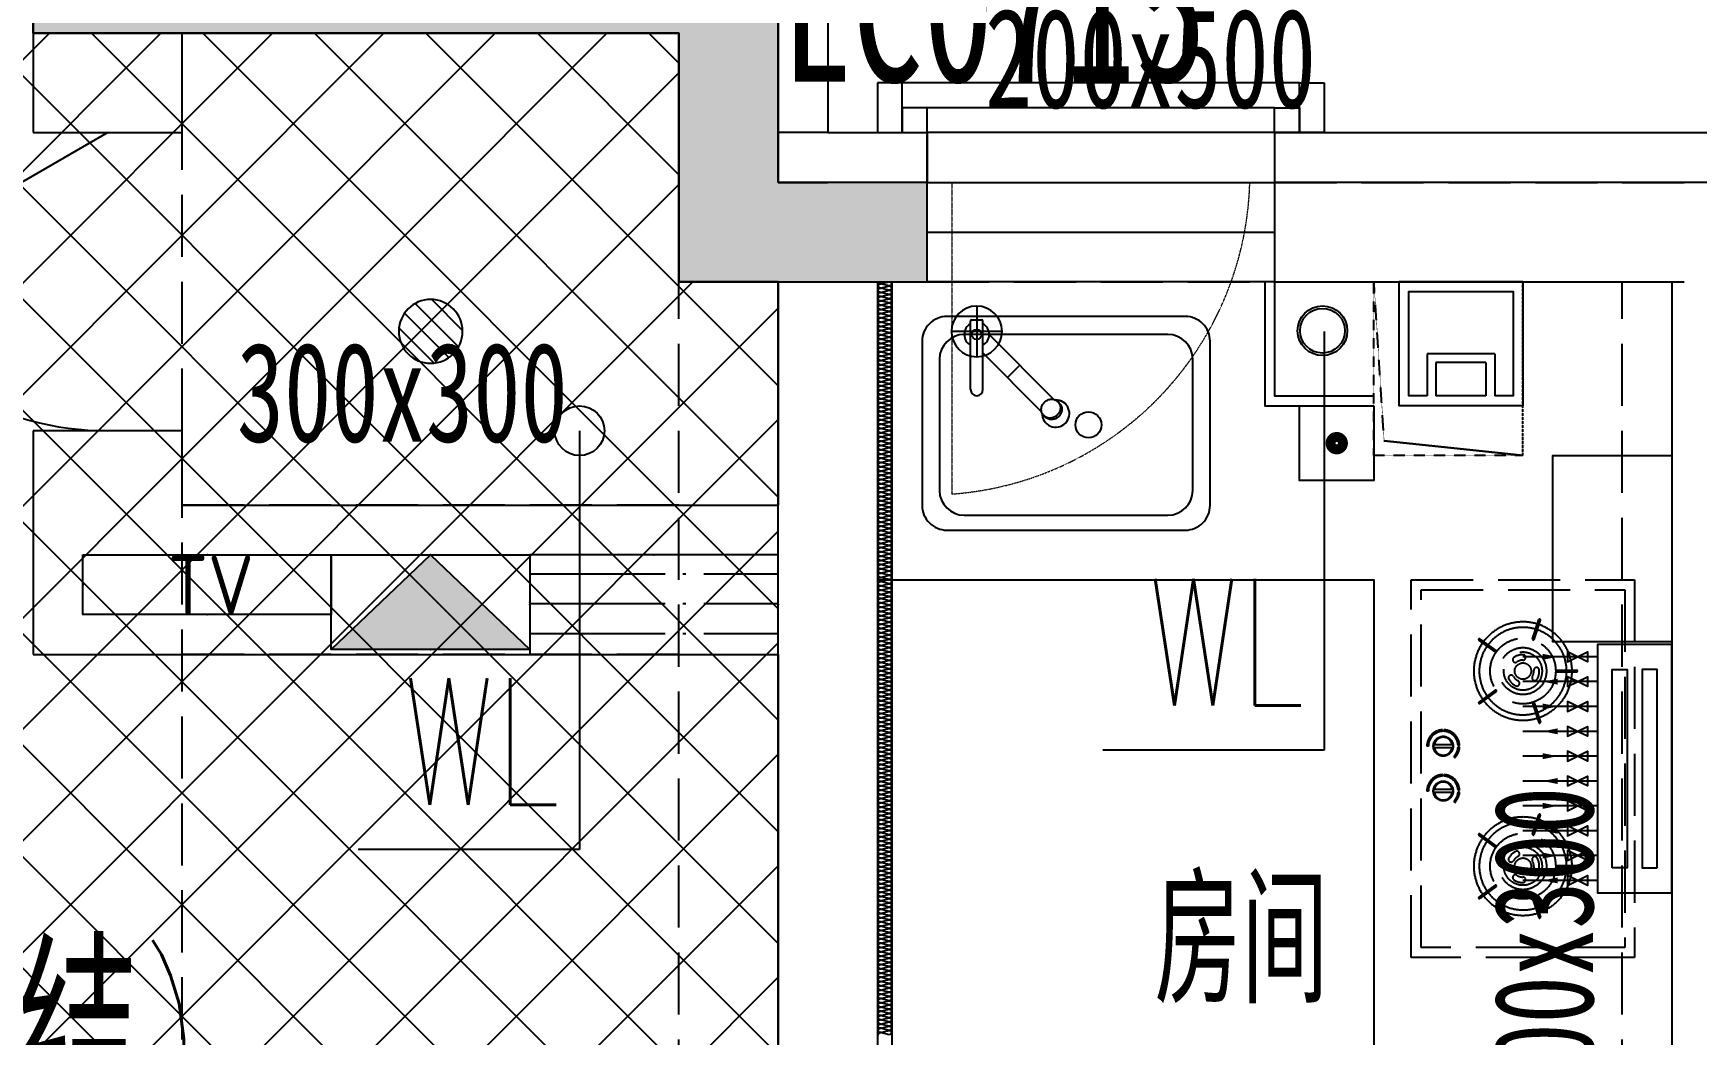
# Model space of a CAD drawing. Header units: millimetres. Extents: x -28014 to 297841, y -81741 to 47579.
# Drawn here: x 284769 to 288119, y -27193 to -25177 of the extents above; entities that cross this region are included whole.
import ezdxf
from ezdxf.enums import TextEntityAlignment as Align

# ---------------------------------------------------------------- set-up
doc = ezdxf.new("R2010")
doc.units = ezdxf.units.MM
doc.header["$MEASUREMENT"] = 0
doc.linetypes.add('__DASH', pattern=[0.35, 0.25, -0.1])
doc.linetypes.add('DASH', pattern=[0.35, 0.25, -0.1])
for name, color, linetype in [('A-墙体-填充墙', 4, 'Continuous'), ('A-墙体-面层', 6, 'Continuous'), ('A-暖通-设备', 20, 'Continuous'), ('A-楼面-下部', 23, 'Continuous'), ('A-楼面-厨卫', 6, 'Continuous'), ('A-楼面-装饰', 41, 'Continuous'), ('A-注释-填充', 8, 'Continuous'), ('A-注释-引出', 3, 'Continuous'), ('A-注释-标高', 3, 'Continuous'), ('A-电气-洞口', 171, 'Continuous'), ('A-立面-填充1', 8, 'Continuous'), ('A-结构-梁体', 5, 'DASH'), ('A-设备', 30, 'Continuous'), ('A-门窗', 2, 'Continuous'), ('AR9-剪力墙（柱）填充', 250, 'Continuous'), ('AR9-剪力墙（柱）线', 6, 'Continuous'), ('AR9-墙线', 160, 'Continuous'), ('AR9-建筑给排水（立管）', 4, 'Continuous'), ('AR9-梁', 1, 'DASH'), ('C-sheet(通用-图框)', 7, 'Continuous'), ('FF-厨卫（地坪隐）', 31, 'Continuous'), ('FF-平面文字', 50, 'Continuous'), ('P-排水-设备-地漏', 50, 'Continuous'), ('P-污水-立管', 50, 'Continuous'), ('SURFACE', 6, 'Continuous'), ('装饰', 152, 'Continuous')]:
    doc.layers.add(name, color=color, linetype=linetype)
doc.layers.add('A-注释-参考', color=242, linetype='Continuous', plot=False)
doc.layers.add('A_开启方向', color=15, linetype='Continuous', lineweight=18)
doc.styles.add('_TCH_DIM', font='SIMPLEX', dxfattribs={"bigfont": 'GBCBIG'})
doc.styles.add('_TCH_SPACE', font='HZS', dxfattribs={"width": 0.7, "bigfont": 'HZTXT'})
doc.styles.add('_TEL_ATTDEF', font='GBENOR', dxfattribs={"width": 0.8, "height": 3, "bigfont": 'GBCBIG'})
doc.styles.add('_TEL_DIM', font='', dxfattribs={"width": 0.8, "height": 3.5})
doc.styles.add('宋体', font='', dxfattribs={"width": 0.8})
doc.styles.get('_TEL_DIM').set_extended_font_data('SimSun')
doc.styles.get('宋体').set_extended_font_data('SimSun')

# ---------------------------------------------------------------- blocks, each defined once
blk = doc.blocks.new('frgdhgth')
at = {"layer": 'A_开启方向', "linetype": 'DASH', "ltscale": 0.6}
blk.add_lwpolyline([(9750, 9250), (9750, 8622.7, 0.385583), (10350, 9251.3, 0.385583)], format="xyb", dxfattribs=at)
blk = doc.blocks.new('sdczs')
at = {"layer": 'A-楼面-下部', "ltscale": 0.01}
blk.add_lwpolyline([(12300, 9450), (11450, 9450)], dxfattribs=at)
at = {"layer": 'A-楼面-装饰', "ltscale": 0.01}
blk.add_lwpolyline([(12250, 9400), (11500, 9400)], dxfattribs=at)
at = {"layer": '装饰'}
for points in [[(11450, 9450), (11450, 9350), (11500, 9350), (11500, 9450)], [(12350, 9450), (12350, 9350), (12300, 9350), (12300, 9450)], [(11500, 9350), (11550, 9350), (11550, 9400), (11500, 9400)], [(12300, 9350), (12250, 9350), (12250, 9400), (12300, 9400)]]:
    blk.add_lwpolyline(points, close=True, dxfattribs=at)
blk = doc.blocks.new('排水栓')
at = {"layer": 'P-污水-立管'}
for p, q in [((0, 51), (0, -51)), ((-51, 0), (51, 0))]:
    blk.add_line(p, q, dxfattribs=at)
blk.add_circle((0, 0), 51, dxfattribs=at)
blk = doc.blocks.new('jfsq5')
at = {"layer": 'A-暖通-设备'}
for p, q in [((-225, 150), (-225, 300)), ((-175, 150), (-175, 300)), ((-125, 150), (-125, 300)), ((-75, 150), (-75, 300)), ((-25, 150), (-25, 300)), ((25, 150), (25, 300)), ((75, 150), (75, 300)), ((125, 150), (125, 300)), ((175, 150), (175, 300)), ((225, 150), (225, 300))]:
    blk.add_line(p, q, dxfattribs=at)
for points in [[(-225, 230, 12, 0, 0), (-225, 260, 12, 0, 0)], [(-175, 230, 0, 12, 0), (-175, 260, 0, 12, 0)], [(-125, 230, 12, 0, 0), (-125, 260, 12, 0, 0)], [(-75, 230, 0, 12, 0), (-75, 260, 0, 12, 0)], [(-25, 230, 12, 0, 0), (-25, 260, 12, 0, 0)], [(25, 230, 0, 12, 0), (25, 260, 0, 12, 0)], [(75, 230, 12, 0, 0), (75, 260, 12, 0, 0)], [(125, 230, 0, 12, 0), (125, 260, 0, 12, 0)], [(175, 230, 12, 0, 0), (175, 260, 12, 0, 0)], [(225, 230, 0, 12, 0), (225, 260, 0, 12, 0)]]:
    blk.add_lwpolyline(points, format="xyseb", dxfattribs=at)
for points in [[(-225, 190), (-215, 210), (-235, 210), (-215, 170), (-235, 170), (-225, 190)], [(-175, 190), (-165, 210), (-185, 210), (-165, 170), (-185, 170), (-175, 190)], [(-125, 190), (-115, 210), (-135, 210), (-115, 170), (-135, 170), (-125, 190)], [(-75, 190), (-65, 210), (-85, 210), (-65, 170), (-85, 170), (-75, 190)], [(-25, 190), (-15, 210), (-35, 210), (-15, 170), (-35, 170), (-25, 190)], [(25, 190), (35, 210), (15, 210), (35, 170), (15, 170), (25, 190)], [(75, 190), (85, 210), (65, 210), (85, 170), (65, 170), (75, 190)], [(125, 190), (135, 210), (115, 210), (135, 170), (115, 170), (125, 190)], [(175, 190), (185, 210), (165, 210), (185, 170), (165, 170), (175, 190)], [(225, 190), (235, 210), (215, 210), (235, 170), (215, 170), (225, 190)]]:
    blk.add_lwpolyline(points, dxfattribs=at)
blk.add_lwpolyline([(250, 0), (250, 150), (-250, 150), (-250, 0)], close=True, dxfattribs=at)
at = {"layer": 'A-暖通-设备', "lineweight": -3}
for points in [[(-200, 120.1), (199.7, 120.1), (199.7, 90.3), (-200, 90.3)], [(-200, 29.9), (199.7, 29.9), (199.7, 59.7), (-200, 59.7)]]:
    blk.add_lwpolyline(points, close=True, dxfattribs=at)
blk = doc.blocks.new('d')
at = {"layer": 'FF-厨卫（地坪隐）', "color": 8, "linetype": '__DASH', "ltscale": 500}
for p, q in [((79843.4, -64923.5), (79843.4, -64882.9)), ((79846.7, -64923.5), (79846.7, -64882.9)), ((80236.1, -64923.5), (80236.1, -64882.9)), ((80239.4, -64923.5), (80239.4, -64882.9)), ((79781.3, -64968.7), (79742.6, -64956.1)), ((79908.9, -64968.7), (79947.6, -64956.1)), ((80173.9, -64968.7), (80135.3, -64956.1)), ((80301.6, -64968.7), (80340.2, -64956.1)), ((79780.2, -64971.8), (79741.6, -64959.3)), ((79909.9, -64971.8), (79948.6, -64959.3)), ((80172.9, -64971.8), (80134.3, -64959.3)), ((80302.6, -64971.8), (80341.3, -64959.3)), ((79804, -65044.9), (79780.1, -65077.8)), ((79806.7, -65046.9), (79782.8, -65079.7)), ((79883.5, -65046.9), (79907.4, -65079.7)), ((79886.2, -65044.9), (79910.1, -65077.8)), ((80196.7, -65044.9), (80172.8, -65077.8)), ((80199.3, -65046.9), (80175.5, -65079.7)), ((80276.2, -65046.9), (80300.1, -65079.7)), ((80278.9, -65044.9), (80302.7, -65077.8)), ((79994.8, -65121.7), (79994.8, -65118.7)), ((79997.8, -65121.7), (79997.8, -65118.7)), ((80085, -65121.7), (80085, -65118.7)), ((80088, -65121.7), (80088, -65118.7)), ((79966.4, -65150.2), (79963.3, -65150.2)), ((79966.4, -65153.2), (79963.3, -65153.2)), ((79993.3, -65134.4), (79993.3, -65168.9)), ((79999.3, -65134.4), (79999.3, -65168.9)), ((80017.6, -65130.5), (80019.7, -65128.3)), ((80056.6, -65150.2), (80053.5, -65150.2)), ((80056.6, -65153.2), (80053.5, -65153.2)), ((80083.5, -65134.4), (80083.5, -65168.9)), ((80089.5, -65134.4), (80089.5, -65168.9)), ((80107.7, -65130.5), (80109.9, -65128.3)), ((79996.3, -65181.7), (79996.3, -65184.7)), ((80086.5, -65181.7), (80086.5, -65184.7))]:
    blk.add_line(p, q, dxfattribs=at)
at = {"layer": 'FF-厨卫（地坪隐）', "linetype": '__DASH', "ltscale": 500}
blk.add_lwpolyline([(79661.4, -64766.2), (80421.4, -64766.2), (80421.4, -65216.2), (79661.4, -65216.2)], close=True, dxfattribs=at)
at = {"layer": 'FF-厨卫（地坪隐）', "color": 8, "linetype": '__DASH', "ltscale": 500}
blk.add_lwpolyline([(79681.4, -64786.2), (80401.4, -64786.2), (80401.4, -65196.2), (79681.4, -65196.2)], close=True, dxfattribs=at)
for centre, radius in [((79845.1, -64991.2), 66), ((79845.1, -64991.2), 47.3), ((79845.1, -64991.2), 38.5), ((80237.8, -64991.2), 66), ((80237.8, -64991.2), 47.3), ((80237.8, -64991.2), 38.5), ((79845.1, -64991.2), 16.5), ((80237.8, -64991.2), 16.5), ((79996.3, -65151.7), 20), ((80086.5, -65151.7), 20)]:
    blk.add_circle(centre, radius, dxfattribs=at)
for centre, radius, start, end in [((79845.1, -64882.9), 1.65, 0.0007, 180.0007), ((80237.8, -64882.9), 1.65, 359.9993, 179.9993), ((79845.1, -64991.2), 99, 90.9556, 161.0457), ((79845.1, -64991.2), 88, 91.075, 160.9263), ((79845.1, -64991.2), 99, 18.9556, 89.0457), ((79845.1, -64991.2), 88, 19.075, 88.9263), ((80237.8, -64991.2), 99, 90.9543, 161.0444), ((80237.8, -64991.2), 88, 91.0737, 160.925), ((80237.8, -64991.2), 99, 18.9543, 89.0444), ((80237.8, -64991.2), 88, 19.0737, 88.925), ((79742.1, -64957.7), 1.65, 72.0007, 252.0007), ((79845.1, -64923.5), 1.65, 180.0007, 0.0007), ((79948.1, -64957.7), 1.65, 288.0007, 108.0007), ((80134.8, -64957.7), 1.65, 71.9993, 251.9993), ((80237.8, -64923.5), 1.65, 179.9993, 359.9993), ((80340.7, -64957.7), 1.65, 287.9993, 107.9993), ((79845.1, -64991.2), 99, 162.9556, 233.0457), ((79845.1, -64991.2), 88, 163.075, 232.9263), ((79780.8, -64970.3), 1.65, 252.0007, 72.0007), ((79817.6, -64991.2), 5.5, 0.0007, 180.0007), ((79843.4, -64963.7), 5.5, 93.5265, 273.5265), ((79845.1, -64991.2), 33, 60.0007, 93.5265), ((79845.1, -64991.2), 22, 60.0007, 93.5265), ((79858.8, -64967.4), 5.5, 240.0007, 60.0007), ((79845.1, -64991.2), 88, 307.075, 16.9263), ((79845.1, -64991.2), 99, 306.9556, 17.0457), ((79909.4, -64970.3), 1.65, 108.0007, 288.0007), ((80237.8, -64991.2), 99, 162.9543, 233.0444), ((80237.8, -64991.2), 88, 163.0737, 232.925), ((80173.4, -64970.3), 1.65, 251.9993, 71.9993), ((80224, -64967.4), 5.5, 119.9993, 299.9993), ((80237.8, -64991.2), 33, 86.4735, 119.9993), ((80237.8, -64991.2), 22, 86.4735, 119.9993), ((80239.5, -64963.7), 5.5, 266.4735, 86.4735), ((80265.3, -64991.2), 5.5, 359.9993, 179.9993), ((80237.8, -64991.2), 88, 307.0737, 16.925), ((80237.8, -64991.2), 99, 306.9543, 17.0444), ((80302.1, -64970.3), 1.65, 107.9993, 287.9993), ((79845.1, -64991.2), 33, 180.0007, 213.5265), ((79822.2, -65006.4), 5.5, 213.5265, 33.5265), ((79845.1, -64991.2), 22, 180.0007, 213.5265), ((79858.8, -65015), 5.5, 120.0007, 300.0007), ((79845.1, -64991.2), 22, 300.0007, 333.5265), ((79845.1, -64991.2), 33, 300.0007, 333.5265), ((79869.7, -65003.4), 5.5, 333.5265, 153.5265), ((80213.2, -65003.4), 5.5, 26.4735, 206.4735), ((80237.8, -64991.2), 33, 206.4735, 239.9993), ((80237.8, -64991.2), 22, 206.4735, 239.9993), ((80224, -65015), 5.5, 239.9993, 59.9993), ((80260.7, -65006.4), 5.5, 146.4735, 326.4735), ((80237.8, -64991.2), 22, 326.4735, 359.9993), ((80237.8, -64991.2), 33, 326.4735, 359.9993), ((79805.3, -65045.9), 1.65, 324.0007, 144.0007), ((79884.9, -65045.9), 1.65, 36.0007, 216.0007), ((80198, -65045.9), 1.65, 323.9993, 143.9993), ((80277.5, -65045.9), 1.65, 35.9993, 215.9993), ((79781.5, -65078.8), 1.65, 144.0007, 324.0007), ((79845.1, -64991.2), 99, 234.9556, 305.0457), ((79845.1, -64991.2), 88, 235.075, 304.9263), ((79908.7, -65078.8), 1.65, 216.0007, 36.0007), ((80174.1, -65078.8), 1.65, 143.9993, 323.9993), ((80237.8, -64991.2), 99, 234.9543, 305.0444), ((80237.8, -64991.2), 88, 235.0737, 304.925), ((80301.4, -65078.8), 1.65, 215.9993, 35.9993), ((79996.3, -65151.7), 33, 92.6046, 177.3941), ((79996.3, -65151.7), 30, 92.8653, 177.1333), ((79996.3, -65151.7), 33, 44.9993, 87.3941), ((79996.3, -65151.7), 30, 44.9993, 87.1333), ((80086.5, -65151.7), 33, 92.6046, 177.3941), ((80086.5, -65151.7), 30, 92.8653, 177.1333), ((80086.5, -65151.7), 33, 44.9993, 87.3941), ((80086.5, -65151.7), 30, 44.9993, 87.1333), ((79996.3, -65151.7), 33, 182.6046, 269.9993), ((79996.3, -65151.7), 30, 182.8653, 269.9993), ((79996.3, -65151.7), 18, 99.5934, 260.4053), ((79996.3, -65134.7), 3.01, 355.1237, 184.8749), ((79996.3, -65151.7), 18, 279.5934, 80.4053), ((80086.5, -65151.7), 33, 182.6046, 269.9993), ((80086.5, -65151.7), 30, 182.8653, 269.9993), ((80086.5, -65151.7), 18, 99.5934, 260.4053), ((80086.5, -65134.7), 3.01, 355.1237, 184.8749), ((80086.5, -65151.7), 18, 279.5934, 80.4053), ((79996.3, -65168.7), 3.01, 175.1237, 4.8749), ((80086.5, -65168.7), 3.01, 175.1237, 4.8749)]:
    blk.add_arc(centre, radius, start, end, dxfattribs=at)
blk = doc.blocks.new('rw332')
at = {"layer": 'AR9-墙线', "ltscale": 10, "extrusion": (0, 0, -1)}
for p, q in [((-250, 0), (-250, -250)), ((0, 0), (-250, 0)), ((0, 0), (0, -250)), ((-193.1, -145), (-193.1, -230)), ((-56.9, -145), (-193.1, -145)), ((-175.6, -162.5), (-175.6, -230)), ((-74.4, -162.5), (-175.6, -162.5)), ((-74.4, -162.5), (-74.4, -230)), ((-56.9, -145), (-56.9, -230)), ((0, -250), (-250, -250))]:
    blk.add_line(p, q, dxfattribs=at)
at = {"layer": 'AR9-墙线', "ltscale": 10}
blk.add_line((-74.4, -230), (-175.6, -230), dxfattribs=at)
at = {"layer": 'AR9-墙线'}
for points in [[(-520, 0), (-520, -250), (-300, -250)], [(-500, 0), (-500, -230), (-300, -230)]]:
    blk.add_lwpolyline(points, dxfattribs=at)
at = {"layer": 'AR9-墙线', "linetype": 'DASH', "ltscale": 0.5}
for points in [[(0, -350), (-300, -350), (-300, 0)], [(0, -350), (-279.5, -320.6), (-300, 0)]]:
    blk.add_lwpolyline(points, dxfattribs=at)
at = {"layer": 'AR9-墙线', "ltscale": 10}
blk.add_lwpolyline([(-193.1, -230), (-230, -230), (-230, -20), (-20, -20), (-20, -230), (-56.9, -230)], dxfattribs=at)
at = {"layer": 'AR9-建筑给排水（立管）'}
for radius in [50, 45]:
    blk.add_circle((-403.7, -98.7), radius, dxfattribs=at)
blk = doc.blocks.new('$WINLIB2D$00000001')
at = {"color": 0}
for points in [[(-0.5, 0.5), (-0.5, -0.5)], [(-0.5, 0.5), (0.5, 0.5)], [(0.5, -0.5), (0.5, 0.5)], [(0.5, 0.1667), (-0.5, 0.1667)], [(0.5, -0.1667), (-0.5, -0.1667)], [(-0.5, -0.5), (0.5, -0.5)]]:
    blk.add_lwpolyline(points, dxfattribs=at)
blk = doc.blocks.new('$DorLib2D$00000228')
at = {"color": 0}
blk.add_line((0.5, 0), (0, 0.866), dxfattribs=at)
blk.add_arc((0.5, 0), 1, 120, 180, dxfattribs=at)
blk = doc.blocks.new('fchgbfhy')
at = {"layer": 'A-墙体-填充墙'}
for p, q in [((-7850, 3400), (-7850, 3000)), ((-6350, 3400), (-6350, 2900)), ((-7550, 3200), (-6550, 3200)), ((-7550, 3000), (-7550, 3200)), ((-6550, 3200), (-6550, 2700)), ((-7850, 3000), (-7550, 3000)), ((-6350, 2900), (-6250, 2900)), ((-6050, 2900), (-6250, 2900)), ((-6050, 2700), (-6050, 2900)), ((-4450, 2900), (-5350, 2900)), ((-5350, 2900), (-5350, 2700)), ((-6550, 2700), (-6350, 2700)), ((-6350, 2700), (-6350, 2250)), ((-6150, 2700), (-6150, 2150)), ((-6150, 2700), (-6050, 2700)), ((-5350, 2700), (-4550, 2700)), ((-4550, 2700), (-4550, -100)), ((-7550, 2400), (-7850, 2400)), ((-7850, 2400), (-7850, 1950)), ((-7550, 2250), (-7550, 2400)), ((-7550, 2250), (-6350, 2250)), ((-6150, 2150), (-6150, -100)), ((-7850, 1950), (-6350, 1950)), ((-6350, 1950), (-6350, -100))]:
    blk.add_line(p, q, dxfattribs=at)
at = {"layer": 'A-墙体-面层'}
blk.add_line((-6250, 3500), (-6250, 3000), dxfattribs=at)
at = {"layer": 'A-暖通-设备', "const_width": 25}
blk.add_lwpolyline([(-5215, 2375, -1), (-5235, 2375, -1), (-5215, 2375, -1)], format="xyb", dxfattribs=at)
at = {"layer": 'A-楼面-厨卫', "color": 8, "linetype": 'Continuous'}
for p, q in [((-5962.5, 2483), (-5962.5, 2621.2)), ((-5960.5, 2623.2), (-5939.5, 2623.2)), ((-5937.5, 2483), (-5937.5, 2621.2)), ((-5565, 2593.8), (-5978.2, 2593.7)), ((-5794.6, 2463.1), (-5925, 2593.6)), ((-5819.3, 2438.4), (-5937.5, 2556.6)), ((-6025, 2543.8), (-6025, 2280)), ((-5863.4, 2531.9), (-5888.1, 2507.2)), ((-5515, 2280), (-5515, 2543.8)), ((-5783.7, 2455.8), (-5786.6, 2458.7)), ((-5812, 2427.5), (-5814.9, 2430.4)), ((-5975, 2230), (-5565, 2230))]:
    blk.add_line(p, q, dxfattribs=at)
at = {"layer": 'A-楼面-厨卫'}
blk.add_lwpolyline([(-5480, 2250), (-5480, 2580, 0.414214), (-5530, 2630), (-6010, 2630, 0.414214), (-6060, 2580), (-6060, 2250, 0.414214), (-6010, 2200), (-5530, 2200, 0.414214)], format="xyb", close=True, dxfattribs=at)
at = {"layer": 'A-楼面-厨卫', "color": 8, "linetype": 'Continuous'}
blk.add_lwpolyline([(-5786.6, 2458.7, -0.106772), (-5782.7, 2452.7, -0.101544), (-5781.6, 2445.4, -0.094932), (-5783.3, 2438.1, -0.090733), (-5787.8, 2431.6, -0.090733), (-5794.3, 2427.1, -0.094932), (-5801.6, 2425.4, -0.101544), (-5808.9, 2426.6, -0.106772), (-5814.9, 2430.4, -0.106772), (-5818.7, 2436.3, -0.101544), (-5819.9, 2443.7, -0.094932), (-5818.1, 2451, -0.090733), (-5813.6, 2457.5, -0.090733), (-5807.2, 2461.9, -0.094932), (-5799.9, 2463.7, -0.101544), (-5792.5, 2462.5, -0.106772)], format="xyb", close=True, dxfattribs=at)
blk.add_lwpolyline([(-5783.7, 2455.8, -0.106772), (-5779.9, 2449.9, -0.101544), (-5778.7, 2442.5, -0.094932), (-5780.5, 2435.2, -0.090733), (-5784.9, 2428.7, -0.090733), (-5791.4, 2424.3, -0.094932), (-5798.7, 2422.5, -0.101544), (-5806.1, 2423.7, -0.106772), (-5812, 2427.5, -0.106772)], format="xyb", dxfattribs=at)
at = {"layer": 'A-楼面-厨卫'}
blk.add_lwpolyline([(-6150, 2100), (-5150, 2100), (-5150, -100)], dxfattribs=at)
at = {"layer": 'A-楼面-厨卫', "color": 8, "linetype": 'Continuous'}
blk.add_circle((-5950, 2593.8), 10, dxfattribs=at)
at = {"layer": 'A-楼面-厨卫', "color": 8, "ltscale": 200}
blk.add_circle((-5725, 2411.9), 26.2, dxfattribs=at)
at = {"layer": 'A-楼面-厨卫', "color": 8, "linetype": 'Continuous'}
for centre, radius, start, end in [((-5950, 2593.8), 25, 120, 240), ((-5960.5, 2621.2), 2, 90, 180), ((-5939.5, 2621.2), 2, 0, 90), ((-5950, 2593.8), 25, 300, 60), ((-5975, 2543.8), 50, 90, 180), ((-5565, 2543.8), 50, 0, 90), ((-5950, 2483), 12.5, 180, 0), ((-5790.8, 2434.6), 27.5, 178.3907, 91.6093), ((-5975, 2280), 50, 180, 270), ((-5565, 2280), 50, 270, 0)]:
    blk.add_arc(centre, radius, start, end, dxfattribs=at)
at = {"layer": 'A-结构-梁体'}
blk.add_lwpolyline([(-4850, 2350), (-4850, 2700)], dxfattribs=at)
at = {"layer": 'A-设备'}
for points in [[(-5150, 2450), (-5150, 2300), (-5300, 2300), (-5300, 2450)], [(-4550, 1975), (-4790, 1975), (-4790, 2350), (-4550, 2350)]]:
    blk.add_lwpolyline(points, close=True, dxfattribs=at)
at = {"layer": 'SURFACE'}
for p, q in [((-6250, 3000), (-6350, 3000)), ((-6350, 3000), (-6350, 3000)), ((-6250, 3000), (-6050, 3000)), ((-6050, 3000), (-6050, 2900)), ((-5350, 3000), (-5350, 2900)), ((-5350, 3000), (-4450, 3000))]:
    blk.add_line(p, q, dxfattribs=at)
at = {"layer": 'A-墙体-面层'}
blk.add_blockref('rw332', (-4850, 2700), dxfattribs=at)
at = {"layer": 'A-暖通-设备', "rotation": 90}
blk.add_blockref('jfsq5', (-4550, 1720), dxfattribs=at)
at = {"layer": 'A-楼面-厨卫', "extrusion": (0, 0, -1), "xscale": -1, "zscale": -1, "rotation": 90}
blk.add_blockref('d', (-60141.2, 81761.4), dxfattribs=at)
at = {"layer": 'A-门窗', "xscale": -600, "yscale": -600, "zscale": -600, "rotation": 270.0000000001508}
blk.add_blockref('$DorLib2D$00000228', (-7700, 2700), dxfattribs=at)
at = {"layer": 'A-门窗', "xscale": -700, "yscale": 300, "zscale": -700}
blk.add_blockref('$WINLIB2D$00000001', (-5700, 2850), dxfattribs=at)
at = {"layer": 'P-污水-立管', "xscale": -1}
blk.add_blockref('排水栓', (-5950, 2600), dxfattribs=at)
at = {"layer": 'A-注释-参考', "style": '_TCH_SPACE', "width": 0.7}
blk.add_text('房间', height=250, dxfattribs=at).set_placement((-5591.9, 1247.5))
blk = doc.blocks.new('$LinePat$岩棉板')
at = {"color": 0}
for p, q in [((0, -17), (12, -67)), ((12, -67), (24, -17))]:
    blk.add_line(p, q, dxfattribs=at)
for centre, start, end in [((12, -17), 0, 180), ((0, -67), 270, 0), ((24, -67), 180, 270)]:
    blk.add_arc(centre, 12, start, end, dxfattribs=at)
at = {"layer": 'Defpoints'}
blk.add_point((0, 0.1), dxfattribs=at)
at = {"layer": 'Defpoints', "color": 0}
blk.add_point((24, -84), dxfattribs=at)
blk = doc.blocks.new('fdgfdth')
at = {"layer": 'A-墙体-面层', "ltscale": 0.01}
blk.add_lwpolyline([(1430, -5550), (1430, -2750), (1430, -2750), (1430, -2750), (1430, -2750)], dxfattribs=at)
at = {"layer": 'A-注释-填充', "xscale": -0.3567787968466444, "yscale": 0.3565137037395431, "zscale": 0.3565137037395431, "rotation": 269.9999999999119}
for p in [(1430, -2758.6), (1430, -2767.1), (1430, -2775.7), (1430, -2784.3), (1430, -2792.8), (1430, -2801.4), (1430, -2809.9), (1430, -2818.5), (1430, -2827.1), (1430, -2835.6), (1430, -2844.2), (1430, -2852.8), (1430, -2861.3), (1430, -2869.9), (1430, -2878.4), (1430, -2887), (1430, -2895.6), (1430, -2904.1), (1430, -2912.7), (1430, -2921.3), (1430, -2929.8), (1430, -2938.4), (1430, -2946.9), (1430, -2955.5), (1430, -2964.1), (1430, -2972.6), (1430, -2981.2), (1430, -2989.8), (1430, -2998.3), (1430, -3006.9), (1430, -3015.4), (1430, -3024), (1430, -3032.6), (1430, -3041.1), (1430, -3049.7), (1430, -3058.3), (1430, -3066.8), (1430, -3075.4), (1430, -3083.9), (1430, -3092.5), (1430, -3101.1), (1430, -3109.6), (1430, -3118.2), (1430, -3126.8), (1430, -3135.3), (1430, -3143.9), (1430, -3152.4), (1430, -3161), (1430, -3169.6), (1430, -3178.1), (1430, -3186.7), (1430, -3195.3), (1430, -3203.8), (1430, -3212.4), (1430, -3220.9), (1430, -3229.5), (1430, -3238.1), (1430, -3246.6), (1430, -3255.2), (1430, -3263.8), (1430, -3272.3), (1430, -3280.9), (1430, -3289.4), (1430, -3298), (1430, -3306.6), (1430, -3315.1), (1430, -3323.7), (1430, -3332.3), (1430, -3340.8), (1430, -3349.4), (1430, -3358), (1430, -3366.5), (1430, -3375.1), (1430, -3383.6), (1430, -3392.2), (1430, -3400.8), (1430, -3409.3), (1430, -3417.9), (1430, -3426.5), (1430, -3435), (1430, -3443.6), (1430, -3452.1), (1430, -3460.7), (1430, -3469.3), (1430, -3477.8), (1430, -3486.4), (1430, -3495), (1430, -3503.5), (1430, -3512.1), (1430, -3520.6), (1430, -3529.2), (1430, -3537.8), (1430, -3546.3), (1430, -3554.9), (1430, -3563.5), (1430, -3572), (1430, -3580.6), (1430, -3589.1), (1430, -3597.7), (1430, -3606.3), (1430, -3614.8), (1430, -3623.4), (1430, -3632), (1430, -3640.5), (1430, -3649.1), (1430, -3657.6), (1430, -3666.2), (1430, -3674.8), (1430, -3683.3), (1430, -3691.9), (1430, -3700.5), (1430, -3709), (1430, -3717.6), (1430, -3726.1), (1430, -3734.7), (1430, -3743.3), (1430, -3751.8), (1430, -3760.4), (1430, -3769), (1430, -3777.5), (1430, -3786.1), (1430, -3794.6), (1430, -3803.2), (1430, -3811.8), (1430, -3820.3), (1430, -3828.9), (1430, -3837.5), (1430, -3846), (1430, -3854.6), (1430, -3863.1), (1430, -3871.7), (1430, -3880.3), (1430, -3888.8), (1430, -3897.4), (1430, -3906), (1430, -3914.5), (1430, -3923.1), (1430, -3931.7), (1430, -3940.2), (1430, -3948.8), (1430, -3957.3), (1430, -3965.9), (1430, -3974.5), (1430, -3983), (1430, -3991.6), (1430, -4000.2), (1430, -4008.7), (1430, -4017.3), (1430, -4025.8), (1430, -4034.4), (1430, -4043), (1430, -4051.5), (1430, -4060.1), (1430, -4068.7), (1430, -4077.2), (1430, -4085.8), (1430, -4094.3), (1430, -4102.9), (1430, -4111.5), (1430, -4120), (1430, -4128.6), (1430, -4137.2), (1430, -4145.7), (1430, -4154.3), (1430, -4162.8), (1430, -4171.4), (1430, -4180), (1430, -4188.5), (1430, -4197.1), (1430, -4205.7), (1430, -4214.2), (1430, -4222.8), (1430, -4231.3), (1430, -4239.9), (1430, -4248.5), (1430, -4257), (1430, -4265.6)]:
    blk.add_blockref('$LinePat$岩棉板', p, dxfattribs=at)
blk = doc.blocks.new('zz7')
at = {"layer": 'AR9-剪力墙（柱）填充'}
blk.add_hatch(color=256, dxfattribs=at).paths.add_polyline_path([(8800, 2550), (8800, 300), (10100, 300), (10100, -200), (10600, -200), (10600, 0), (10300, 0), (10300, 500), (9100, 500), (9100, 2550)])
at = {"layer": 'AR9-剪力墙（柱）线'}
for p, q in [((8800, 2550), (8800, 300)), ((10300, 0), (10300, 500)), ((8800, 300), (10100, 300)), ((10100, 300), (10100, -200)), ((10600, 0), (10300, 0)), ((10600, -200), (10600, 0)), ((10100, -200), (10600, -200))]:
    blk.add_line(p, q, dxfattribs=at)
blk = doc.blocks.new('bh2')
at = {"layer": 'FF-平面文字', "style": '宋体', "width": 0.7}
blk.add_text('LC0715', height=300, dxfattribs=at).set_placement((8699.9, -150))
blk = doc.blocks.new('dfxgdfh')
at = {"layer": 'AR9-梁', "ltscale": 500}
for p, q in [((9100, -2600), (9100, 300)), ((10600, 0), (14600, 0)), ((10100, -2900), (10100, -200)), ((10300, -2900), (10300, -200)), ((10600, -200), (12000, -200)), ((12000, -200), (14600, -200)), ((12000, -2900), (12000, -200)), ((10100, -650), (9100, -650)), ((10100, -950), (9100, -950))]:
    blk.add_line(p, q, dxfattribs=at)
at = {"layer": 'FF-平面文字', "ltscale": 500, "style": '宋体', "width": 0.7}
for s, p in [('200x500', (11050, 250)), ('300x300', (9543.2, -422.2))]:
    blk.add_text(s, height=200, dxfattribs=at).set_placement(p, align=Align.MIDDLE_CENTER)
blk.add_text('200x300', height=200, rotation=90, dxfattribs=at).set_placement((11841.3, -1550), align=Align.MIDDLE_CENTER)
blk = doc.blocks.new('$equip_U$00000222(PC214董文军)')
h = blk.add_hatch()
h.set_pattern_fill('ACAD_ISO04W100', color=8, scale=0.2)
h.set_pattern_definition([(0, (-167.9325, -153.935), (0, 0.15), [0.72, -0.09, 0.015, -0.09])])
h.paths.add_polyline_path([(0.625, 0.5), (-0.625, 0.5), (-0.625, 0), (0.625, 0)])
blk.add_lwpolyline([(0.625, 0.5), (-0.625, 0.5), (-0.625, 0), (0.625, 0)], close=True)
for p in [(0, 0.5), (-0.625, 0.25), (0.625, 0.25), (0, 0)]:
    blk.add_point(p)
at = {"color": 7, "style": '_TEL_DIM', "flags": 1}
for tag in ['A', 'REMARK']:
    blk.add_attdef(tag, text='', height=0.000025, dxfattribs=at).set_placement((0, 0), align=Align.MIDDLE_CENTER)
at = {"color": 7, "style": '_TEL_DIM'}
blk.add_attdef('$TEXT$', text='', height=0.000025, dxfattribs=at).set_placement((0, 0), align=Align.MIDDLE_CENTER)
blk = doc.blocks.new('$equip_U$00000238(PC214董文军)')
h = blk.add_hatch(color=8)
h.dxf.hatch_style = 1
h.paths.add_polyline_path([(0.5, 0.475), (-0.5, 0.475), (0, 0)])
for q in [(-0.5, 0.475), (0.5, 0.475)]:
    blk.add_line((0, 0), q)
blk.add_lwpolyline([(-0.5, 0.475), (0.5, 0.475), (0.5, 0), (-0.5, 0)], close=True)
for p in [(0, 0.475), (-0.5, 0.2375), (0.5, 0.2375), (0, 0)]:
    blk.add_point(p)
at = {"color": 7, "style": '_TEL_DIM', "flags": 1}
for tag in ['A', 'REMARK']:
    blk.add_attdef(tag, text='', height=0.000025, dxfattribs=at).set_placement((0, 0), align=Align.MIDDLE_CENTER)
at = {"color": 7, "style": '_TEL_DIM'}
blk.add_attdef('$TEXT$', text='', height=0.000025, dxfattribs=at).set_placement((0, 0), align=Align.MIDDLE_CENTER)
blk = doc.blocks.new('$equip_U$00000240(PC214董文军)')
blk.add_lwpolyline([(-0.625, 0.3), (0.625, 0.3), (0.625, 0), (-0.625, 0)], close=True)
for p in [(0, 0.3), (-0.625, 0.15), (0.625, 0.15), (0, 0)]:
    blk.add_point(p)
at = {"color": 0, "style": '_TEL_DIM'}
blk.add_attdef('TV', text='', height=0.3, dxfattribs=at).set_placement((0.0191, 0.1479), align=Align.MIDDLE_CENTER)
at = {"color": 7, "style": '_TEL_DIM', "flags": 1}
for tag in ['REMARK', 'A', 'REMARK']:
    blk.add_attdef(tag, text='', height=0.000025, dxfattribs=at).set_placement((0, 0), align=Align.MIDDLE_CENTER)
at = {"color": 7, "style": '_TEL_DIM'}
blk.add_attdef('$TEXT$', text='', height=0.000025, dxfattribs=at).set_placement((0, 0), align=Align.MIDDLE_CENTER)
blk = doc.blocks.new('gfthy')
at = {"layer": 'A-电气-洞口'}
ref = blk.add_blockref('$equip_U$00000240(PC214董文军)', (675, 3730), dxfattribs=dict(at, xscale=400, yscale=400, zscale=400))
ref.add_attrib('TV', 'TV', dxfattribs={"layer": '0', "color": 0, "height": 120, "style": '_TEL_ATTDEF'}).set_placement((682.7, 3789.1), align=Align.MIDDLE_CENTER)
ref.add_attrib('$TEXT$', 'REMARK', dxfattribs={"layer": '0', "color": 7, "height": 0.01, "style": '_TEL_ATTDEF'}).set_placement((675, 3730), align=Align.MIDDLE_CENTER)
ref = blk.add_blockref('$equip_U$00000238(PC214董文军)', (1125, 3850), dxfattribs=dict(at, xscale=400, yscale=400, zscale=400, rotation=180))
ref.add_attrib('$TEXT$', 'REMARK', dxfattribs={"layer": '0', "color": 7, "height": 0.01, "style": '_TEL_ATTDEF'}).set_placement((1125, 3850), align=Align.MIDDLE_CENTER)
ref = blk.add_blockref('$equip_U$00000222(PC214董文军)', (1575, 3850), dxfattribs=dict(at, xscale=400, yscale=400, zscale=400, rotation=179.9999999999999))
ref.add_attrib('$TEXT$', 'REMARK', dxfattribs={"layer": '0', "color": 7, "height": 0.01, "style": '_TEL_ATTDEF'}).set_placement((1575, 3850), align=Align.MIDDLE_CENTER)
blk = doc.blocks.new('普通地漏')
at = {"layer": 'P-排水-设备-地漏'}
for p, q in [((36.8, -52.6), (-52.6, 36.8)), ((56.2, -31), (-31, 56.2)), ((64.1, 2.1), (2.1, 64.1)), ((6.7, -63.8), (-63.8, 6.7))]:
    blk.add_line(p, q, dxfattribs=at)
at = {"layer": 'P-排水-设备-地漏', "extrusion": (0, 0, -1)}
blk.add_ellipse((0, 0), major_axis=(64.2, 0), ratio=1, start_param=3.141759, end_param=9.424944, dxfattribs=at)
blk = doc.blocks.new('fxdgdh')
at = {"layer": 'P-污水-立管'}
blk.add_circle((3900.2, -3050), 50, dxfattribs=at)
at = {"layer": 'P-排水-设备-地漏', "extrusion": (0, 0, -1), "xscale": -1, "zscale": -1}
blk.add_blockref('普通地漏', (-3600.4, -2850), dxfattribs=at)

msp = doc.modelspace()

# ---------------------------------------------------------------- block references
msp.add_blockref('frgdhgth', (276868.762, -34727.447))

# ---------------------------------------------------------------- next in the draw order: block references
at = {"layer": '装饰'}
msp.add_blockref('sdczs', (275018.762, -34727.447), dxfattribs=at)

# ---------------------------------------------------------------- next in the draw order: hatches: boundary and pattern name
at = {"layer": 'A-立面-填充1', "ltscale": 0.01}
h = msp.add_hatch(dxfattribs=at)
h.set_pattern_fill('ANSI37', color=256, scale=100)
h.set_pattern_definition([(45, (-160913.95, -288144.42), (-112.2532, 112.2532), []), (135, (-160913.95, -288144.42), (-112.2532, -112.2532), [])])
h.paths.add_polyline_path([(283618.762, -32227.447), (286268.762, -32227.447), (286268.762, -25677.447), (286068.762, -25677.447), (286068.762, -25177.447), (284768.762, -25177.447), (284768.762, -23127.447), (282268.762, -23127.446), (282268.762, -25177.447), (280982.552, -25177.447), (280968.762, -25177.447), (280968.762, -26127.447), (282268.762, -26127.447), (282268.762, -28077.447), (285068.762, -28077.447), (285068.762, -28577.447), (284718.762, -28577.447), (284718.762, -30277.447), (283618.762, -30277.447)])

# ---------------------------------------------------------------- next in the draw order: linework, layer by layer
at = {"layer": 'A-注释-填充', "ltscale": 0.01}
msp.add_lwpolyline([(283618.762, -32227.447), (286268.762, -32227.447), (286268.762, -25677.447), (286068.762, -25677.447), (286068.762, -25177.447), (284768.762, -25177.447), (284768.762, -23127.447), (282268.762, -23127.446), (282268.762, -25177.447), (280982.552, -25177.447), (280968.762, -25177.447), (280968.762, -26127.447), (282268.762, -26127.447), (282268.762, -28077.447), (285068.762, -28077.447), (285068.762, -28577.447), (284718.762, -28577.447), (284718.762, -30277.447), (283618.762, -30277.447)], close=True, dxfattribs=at)
at = {"layer": 'A-注释-引出'}
for p, q in [((287368.762, -25777.447), (287368.762, -26620.489)), ((285868.957, -25977.447), (285868.957, -26820.489)), ((287368.762, -26620.489), (286922.958, -26620.489)), ((285868.957, -26820.489), (285423.153, -26820.489))]:
    msp.add_line(p, q, dxfattribs=at)

# ---------------------------------------------------------------- next in the draw order: block references
for name, p in [('dfxgdfh', (275968.762, -25477.447)), ('fdgfdth', (285068.762, -22927.447)), ('zz7', (275968.762, -25477.447)), ('fchgbfhy', (292618.762, -28377.447))]:
    msp.add_blockref(name, p)
at = {"layer": 'A-立面-填充1'}
msp.add_blockref('gfthy', (284443.762, -30077.447), dxfattribs=at)
at = {"layer": 'C-sheet(通用-图框)'}
for name, p in [('bh2', (277574.552, -25124.923)), ('fxdgdh', (281968.762, -22927.447))]:
    msp.add_blockref(name, p, dxfattribs=at)

# ---------------------------------------------------------------- next in the draw order: texts
at = {"layer": 'A-注释-引出', "color": 7, "style": '_TCH_DIM', "width": 0.705882}
for p in [(287012.958, -26530.489), (285513.153, -26730.489)]:
    msp.add_text('WL', height=255, dxfattribs=at).set_placement(p)
at = {"layer": 'A-注释-标高', "color": 7, "style": '_TCH_DIM'}
msp.add_text('结', height=337.589, dxfattribs=at).set_placement((284736.074, -27357.106))
at = {"layer": 'A-注释-标高', "color": 7, "style": '_TCH_DIM', "width": 0.705882}
msp.add_text(')', height=297.5, dxfattribs=at).set_placement((284981.819, -27357.106))

doc.saveas('drawing.dxf')
